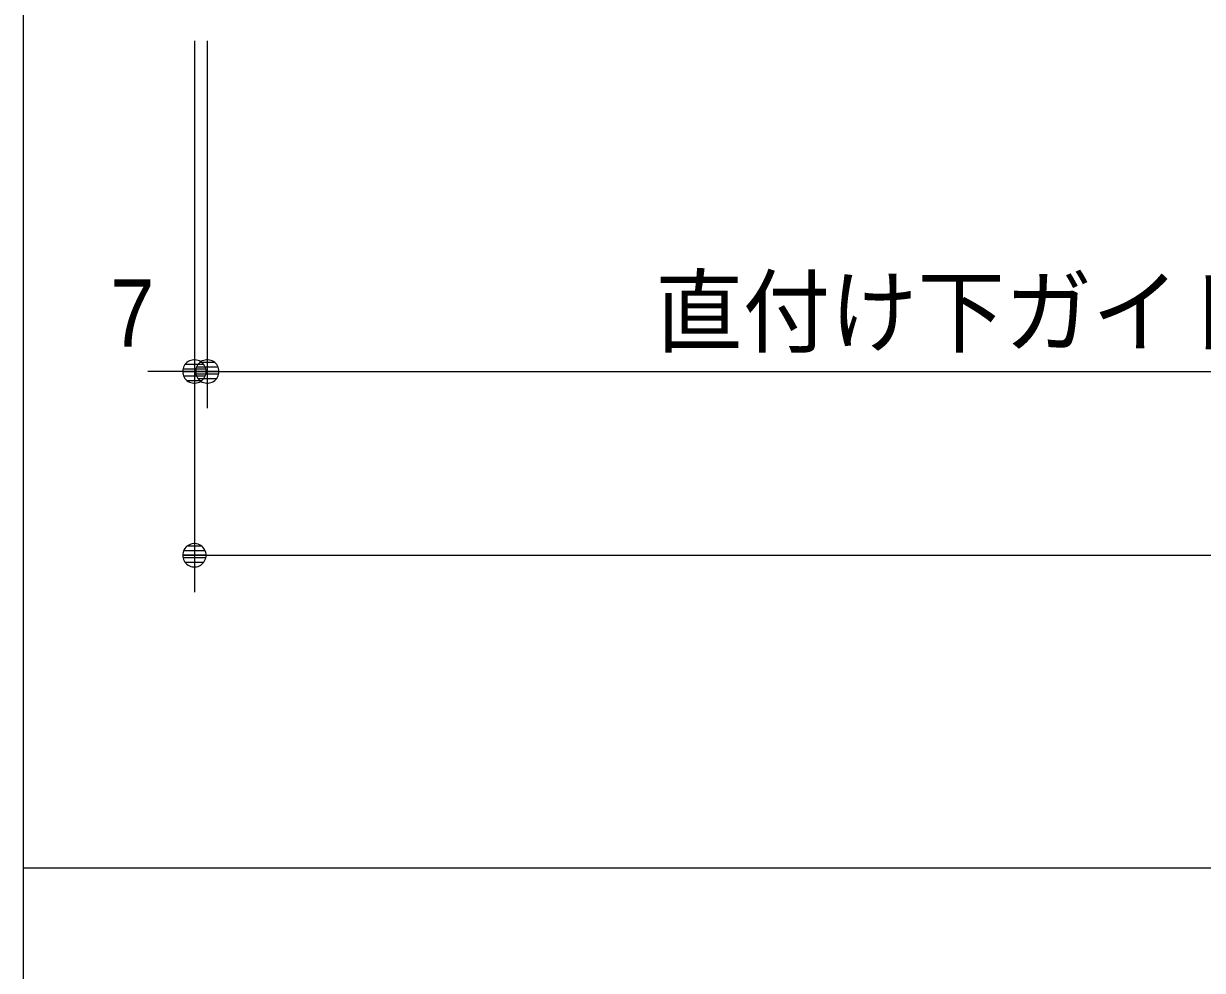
# Model space of a CAD drawing. Units: millimetres, scale not verified. Extents: x -6062 to 6062, y -3045 to 3045.
# Drawn here: x -5788 to -5146, y -2526 to -2011 of the extents above; entities that cross this region are included whole.
import ezdxf
from ezdxf.enums import TextEntityAlignment as Align

# ---------------------------------------------------------------- set-up
doc = ezdxf.new("R2010")
doc.units = ezdxf.units.MM
doc.header["$LTSCALE"] = 20
for name, color, linetype, lineweight in [('0-0_2寸法-1', 7, 'Continuous', 9), ('0-1_0', 7, 'Continuous', 9), ('0-2_2寸法-2', 7, 'Continuous', 9), ('0-5_1図面枠', 7, 'Continuous', 9)]:
    doc.layers.add(name, color=color, linetype=linetype, lineweight=lineweight)
doc.styles.add('ＭＳ Ｐゴシック', font='')
doc.styles.get('ＭＳ Ｐゴシック').set_extended_font_data('MS PGothic')

# ---------------------------------------------------------------- blocks, each defined once
blk = doc.blocks.new('_Dot')
at = {"layer": '0-1_0'}
for p, q in [((-10, 0), (-20, 0)), ((9.78, 2), (-9.78, 2)), ((7.99, 6), (-7.99, 6)), ((9.16, -3.98), (-9.16, -3.98)), ((6, -7.98), (-6, -7.98))]:
    blk.add_line(p, q, dxfattribs=at)
for points in [[(10, 0), (9.92, 1.25), (9.69, 2.49), (9.3, 3.68), (8.76, 4.82), (8.09, 5.88), (7.29, 6.85), (6.37, 7.71), (5.36, 8.44), (4.26, 9.05), (3.09, 9.51), (1.87, 9.82), (0.63, 9.98), (-0.63, 9.98), (-1.87, 9.82), (-3.09, 9.51), (-4.26, 9.05), (-5.36, 8.44), (-6.37, 7.71), (-7.29, 6.85), (-8.09, 5.88), (-8.76, 4.82), (-9.3, 3.68), (-9.69, 2.49), (-9.92, 1.25), (-10, 0), (0, 0)], [(-10, 0), (-9.92, -1.25), (-9.69, -2.49), (-9.3, -3.68), (-8.76, -4.82), (-8.09, -5.88), (-7.29, -6.85), (-6.37, -7.71), (-5.36, -8.44), (-4.26, -9.05), (-3.09, -9.51), (-1.87, -9.82), (-0.63, -9.98), (0.63, -9.98), (1.87, -9.82), (3.09, -9.51), (4.26, -9.05), (5.36, -8.44), (6.37, -7.71), (7.29, -6.85), (8.09, -5.88), (8.76, -4.82), (9.3, -3.68), (9.69, -2.49), (9.92, -1.25), (10, 0), (0, 0)]]:
    blk.add_lwpolyline(points, close=True, dxfattribs=at)
blk = doc.blocks.new('グループ-96')
at = {"layer": '0-5_1図面枠'}
blk.add_line((-80000, -49400), (80000, -49400), dxfattribs=at)
blk.add_lwpolyline([(-80000, 55400), (80000, 55400), (80000, -55400), (-80000, -55400)], close=True, dxfattribs=at)
blk = doc.blocks.new('図面枠')
at = {"layer": '0-5_1図面枠'}
blk.add_blockref('グループ-96', (0, 0), dxfattribs=at)

msp = doc.modelspace()

# ---------------------------------------------------------------- linework, layer by layer
at = {"layer": '0-0_2寸法-1'}
for p, q in [((-5687.5, -2020), (-5687.5, -2220)), ((-5674.79, -2200), (-4524.21, -2200)), ((-5694.5, -2220), (-5694.5, -2320)), ((-5681.79, -2300), (-925.21, -2300))]:
    msp.add_line(p, q, dxfattribs=at)
at = {"layer": '0-2_2寸法-2'}
for p, q in [((-5694.5, -2020), (-5694.5, -2220)), ((-5687.5, -2020), (-5687.5, -2220)), ((-5707.21, -2200), (-5719.92, -2200)), ((-5687.5, -2200), (-5694.5, -2200)), ((-5674.79, -2200), (-5662.08, -2200))]:
    msp.add_line(p, q, dxfattribs=at)

# ---------------------------------------------------------------- block references
at = {"layer": '0-0_2寸法-1', "xscale": 0.6356201, "yscale": 0.6356201, "rotation": 180}
for p in [(-5687.5, -2200), (-5694.5, -2300)]:
    msp.add_blockref('_Dot', p, dxfattribs=at)
at = {"layer": '0-2_2寸法-2', "xscale": 0.6356201, "yscale": 0.6356201}
msp.add_blockref('_Dot', (-5694.5, -2200), dxfattribs=at)
at = {"layer": '0-2_2寸法-2', "xscale": 0.6356201, "yscale": 0.6356201, "rotation": 180}
msp.add_blockref('_Dot', (-5687.5, -2200), dxfattribs=at)
at = {"layer": '0-5_1図面枠', "xscale": 0.05, "yscale": 0.05}
msp.add_blockref('図面枠', (-1787.5, 0), dxfattribs=at)

# ---------------------------------------------------------------- texts
at = {"layer": '0-0_2寸法-1', "style": 'ＭＳ Ｐゴシック', "width": 0.95}
msp.add_text('直付け下ガイド取付位置\u3000DW-24', height=36.69, dxfattribs=at).set_placement((-5443.58, -2196.79), align=Align.BOTTOM_LEFT)
at = {"layer": '0-2_2寸法-2', "style": 'ＭＳ Ｐゴシック', "width": 0.9}
msp.add_text('7', height=36.66, dxfattribs=at).set_placement((-5740.4, -2197.52), align=Align.BOTTOM_LEFT)

doc.saveas('drawing.dxf')
